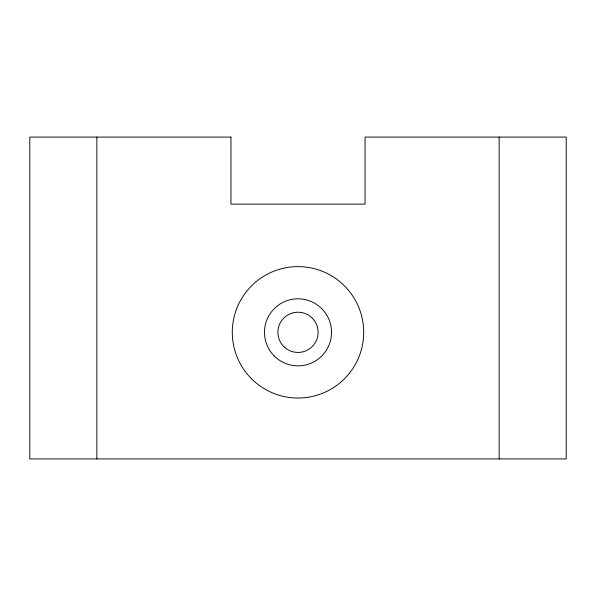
<?xml version="1.0" encoding="UTF-8"?>
<svg xmlns="http://www.w3.org/2000/svg" width="596" height="596" viewBox="0 0 596 596"><rect width="100%" height="100%" fill="white"/><g stroke="black" fill="none" stroke-linecap="round" stroke-linejoin="round"><path stroke-width="0.89" d="M499.15 137.08L499.15 458.92M96.85 137.08L96.85 458.92M230.95 137.08L29.8 137.08L29.8 458.92L566.2 458.92L566.2 137.08L365.05 137.08L365.05 204.13L230.95 204.13L230.95 137.08M274.294 356.035A33.525 33.525 0 0 0 330.385 341.001A33.525 33.525 0 0 0 289.321 299.944A33.525 33.525 0 0 0 274.294 356.035M283.778 346.552A20.115 20.115 0 0 0 317.43 337.53A20.115 20.115 0 0 0 292.792 312.9A20.115 20.115 0 0 0 283.778 346.552M251.534 378.788A65.709 65.709 0 0 0 361.467 349.33A65.709 65.709 0 0 0 280.992 268.856A65.709 65.709 0 0 0 251.534 378.788"/></g></svg>
